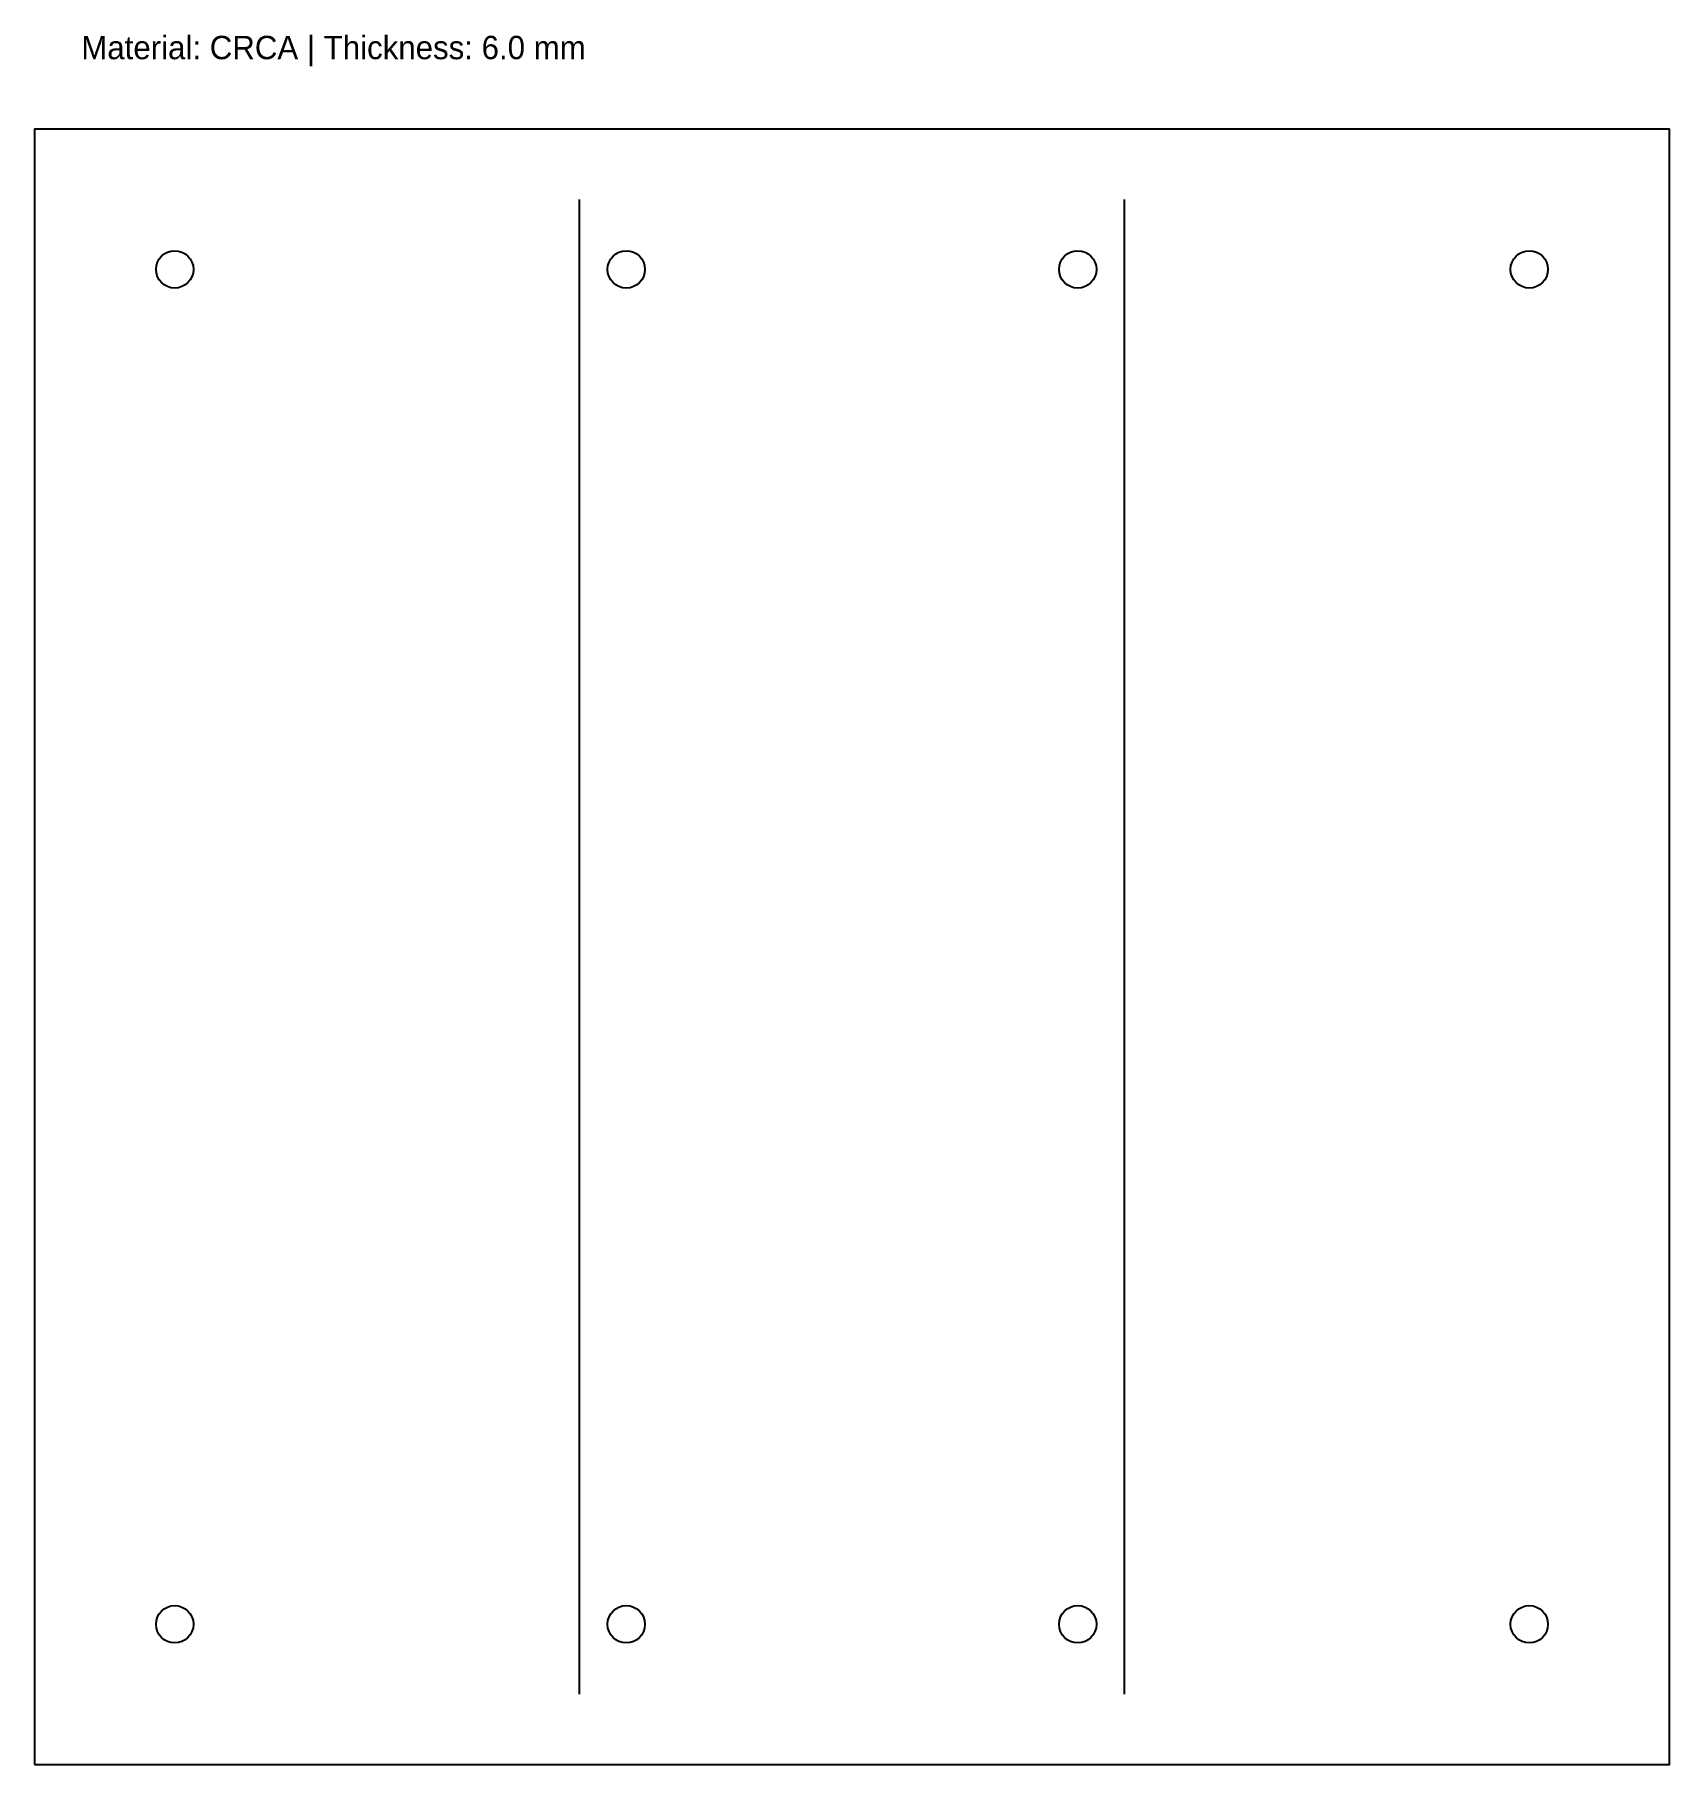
# Model space of a CAD drawing. Header units: metres. Extents: x 0 to 350, y 0 to 370.
import ezdxf

# ---------------------------------------------------------------- set-up
doc = ezdxf.new("R2010")
doc.units = ezdxf.units.M

msp = doc.modelspace()

# ---------------------------------------------------------------- linework, layer by layer
at = {"layer": 'CUTOUTS'}
for centre in [(30, 320), (126.67, 320), (223.33, 320), (320, 320), (30, 30), (126.67, 30), (223.33, 30), (320, 30)]:
    msp.add_circle(centre, 4, dxfattribs=at)
at = {"layer": 'FOLD'}
for p, q in [((116.67, 15), (116.67, 335)), ((233.33, 15), (233.33, 335))]:
    msp.add_line(p, q, dxfattribs=at)
at = {"layer": 'PROFILE'}
msp.add_lwpolyline([(0, 0), (350, 0), (350, 350), (0, 350)], close=True, dxfattribs=at)

# ---------------------------------------------------------------- texts
at = {"layer": 'NOTES'}
msp.add_text('Material: CRCA | Thickness: 6.0 mm', height=5, dxfattribs=at).set_placement((10, 365))

doc.saveas('drawing.dxf')
